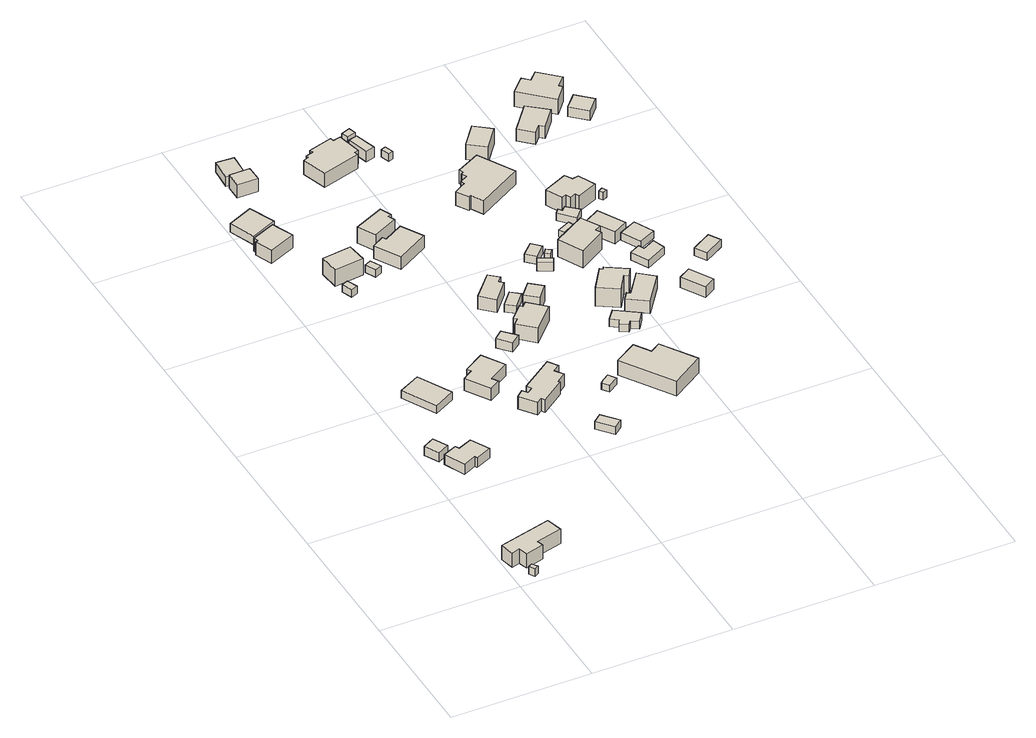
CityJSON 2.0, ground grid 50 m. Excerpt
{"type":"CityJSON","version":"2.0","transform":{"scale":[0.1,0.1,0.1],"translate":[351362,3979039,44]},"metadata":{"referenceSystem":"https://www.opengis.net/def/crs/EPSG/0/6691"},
"CityObjects":{
"building1":{"type":"Building","attributes":{"measuredHeight":3},"geometry":[{"type":"Solid","lod":"1","boundaries":[[[[0,1,2,3]],[[2,4,5,3]],[[1,6,4,2]],[[0,7,6,1]],[[3,5,7,0]],[[4,6,7,5]]]]}]},
"building2":{"type":"Building","attributes":{"measuredHeight":8},"geometry":[{"type":"Solid","lod":"1","boundaries":[[[[8,9,10,11,12,13,14,15]],[[14,16,17,15]],[[13,18,16,14]],[[12,19,18,13]],[[11,20,19,12]],[[10,21,20,11]],[[9,22,21,10]],[[8,23,22,9]],[[15,17,23,8]],[[16,18,19,20,21,22,23,17]]]]}]},
"building3":{"type":"Building","attributes":{"measuredHeight":4.3},"geometry":[{"type":"Solid","lod":"1","boundaries":[[[[24,25,26,27]],[[26,28,29,27]],[[25,30,28,26]],[[24,31,30,25]],[[27,29,31,24]],[[28,30,31,29]]]]}]},
"building4":{"type":"Building","attributes":{"measuredHeight":5},"geometry":[{"type":"Solid","lod":"1","boundaries":[[[[32,33,34,35,36,37,38,39]],[[38,40,41,39]],[[37,42,40,38]],[[36,43,42,37]],[[35,44,43,36]],[[34,45,44,35]],[[33,46,45,34]],[[32,47,46,33]],[[39,41,47,32]],[[40,42,43,44,45,46,47,41]]]]}]},
"building5":{"type":"Building","attributes":{"measuredHeight":3.4},"geometry":[{"type":"Solid","lod":"1","boundaries":[[[[48,49,50,51]],[[50,52,53,51]],[[49,54,52,50]],[[48,55,54,49]],[[51,53,55,48]],[[52,54,55,53]]]]}]},
"building6":{"type":"Building","attributes":{"measuredHeight":7.3},"geometry":[{"type":"Solid","lod":"1","boundaries":[[[[56,57,58,59,60,61]],[[60,62,63,61]],[[59,64,62,60]],[[58,65,64,59]],[[57,66,65,58]],[[56,67,66,57]],[[61,63,67,56]],[[62,64,65,66,67,63]]]]}]},
"building7":{"type":"Building","attributes":{"measuredHeight":6.6},"geometry":[{"type":"Solid","lod":"1","boundaries":[[[[68,69,70,71,72,73,74,75]],[[74,76,77,75]],[[73,78,76,74]],[[72,79,78,73]],[[71,80,79,72]],[[70,81,80,71]],[[69,82,81,70]],[[68,83,82,69]],[[75,77,83,68]],[[76,78,79,80,81,82,83,77]]]]}]},
"building8":{"type":"Building","attributes":{"measuredHeight":4},"geometry":[{"type":"Solid","lod":"1","boundaries":[[[[84,85,86,87]],[[86,88,89,87]],[[85,90,88,86]],[[84,91,90,85]],[[87,89,91,84]],[[88,90,91,89]]]]}]},
"building9":{"type":"Building","attributes":{"measuredHeight":3},"geometry":[{"type":"Solid","lod":"1","boundaries":[[[[92,93,94,95]],[[94,96,97,95]],[[93,98,96,94]],[[92,99,98,93]],[[95,97,99,92]],[[96,98,99,97]]]]}]},
"building10":{"type":"Building","attributes":{"measuredHeight":8},"geometry":[{"type":"Solid","lod":"1","boundaries":[[[[100,101,102,103]],[[102,104,105,103]],[[101,106,104,102]],[[100,107,106,101]],[[103,105,107,100]],[[104,106,107,105]]]]}]},
"building11":{"type":"Building","attributes":{"measuredHeight":6},"geometry":[{"type":"Solid","lod":"1","boundaries":[[[[108,109,110,111,112,113,114,115,116,117,118,119,120,121]],[[120,122,123,121]],[[119,124,122,120]],[[118,125,124,119]],[[117,126,125,118]],[[116,127,126,117]],[[115,128,127,116]],[[114,129,128,115]],[[113,130,129,114]],[[112,131,130,113]],[[111,132,131,112]],[[110,133,132,111]],[[109,134,133,110]],[[108,135,134,109]],[[121,123,135,108]],[[122,124,125,126,127,128,129,130,131,132,133,134,135,123]]]]}]},
"building12":{"type":"Building","attributes":{"measuredHeight":3},"geometry":[{"type":"Solid","lod":"1","boundaries":[[[[136,137,138,139]],[[138,140,141,139]],[[137,142,140,138]],[[136,143,142,137]],[[139,141,143,136]],[[140,142,143,141]]]]}]},
"building13":{"type":"Building","attributes":{"measuredHeight":5.4},"geometry":[{"type":"Solid","lod":"1","boundaries":[[[[144,145,146,147]],[[146,148,149,147]],[[145,150,148,146]],[[144,151,150,145]],[[147,149,151,144]],[[148,150,151,149]]]]}]},
"building14":{"type":"Building","attributes":{"measuredHeight":3},"geometry":[{"type":"Solid","lod":"1","boundaries":[[[[152,153,154,155]],[[154,156,157,155]],[[153,158,156,154]],[[152,159,158,153]],[[155,157,159,152]],[[156,158,159,157]]]]}]},
"building15":{"type":"Building","attributes":{"measuredHeight":3.8},"geometry":[{"type":"Solid","lod":"1","boundaries":[[[[160,161,162,163]],[[162,164,165,163]],[[161,166,164,162]],[[160,167,166,161]],[[163,165,167,160]],[[164,166,167,165]]]]}]},
"building16":{"type":"Building","attributes":{"measuredHeight":3.7},"geometry":[{"type":"Solid","lod":"1","boundaries":[[[[168,169,170,171]],[[170,172,173,171]],[[169,174,172,170]],[[168,175,174,169]],[[171,173,175,168]],[[172,174,175,173]]]]}]},
"building17":{"type":"Building","attributes":{"measuredHeight":7.2},"geometry":[{"type":"Solid","lod":"1","boundaries":[[[[176,177,178,179,180,181]],[[180,182,183,181]],[[179,184,182,180]],[[178,185,184,179]],[[177,186,185,178]],[[176,187,186,177]],[[181,183,187,176]],[[182,184,185,186,187,183]]]]}]},
"building18":{"type":"Building","attributes":{"measuredHeight":8.1},"geometry":[{"type":"Solid","lod":"1","boundaries":[[[[188,189,190,191,192,193]],[[192,194,195,193]],[[191,196,194,192]],[[190,197,196,191]],[[189,198,197,190]],[[188,199,198,189]],[[193,195,199,188]],[[194,196,197,198,199,195]]]]}]},
"building19":{"type":"Building","attributes":{"measuredHeight":2.6},"geometry":[{"type":"Solid","lod":"1","boundaries":[[[[200,201,202,203,204]],[[203,205,206,204]],[[202,207,205,203]],[[201,208,207,202]],[[200,209,208,201]],[[204,206,209,200]],[[205,207,208,209,206]]]]}]},
"building20":{"type":"Building","attributes":{"measuredHeight":8},"geometry":[{"type":"Solid","lod":"1","boundaries":[[[[210,211,212,213,214,215,216,217]],[[216,218,219,217]],[[215,220,218,216]],[[214,221,220,215]],[[213,222,221,214]],[[212,223,222,213]],[[211,224,223,212]],[[210,225,224,211]],[[217,219,225,210]],[[218,220,221,222,223,224,225,219]]]]}]},
"building21":{"type":"Building","attributes":{"measuredHeight":7},"geometry":[{"type":"Solid","lod":"1","boundaries":[[[[226,227,228,229,230,231]],[[230,232,233,231]],[[229,234,232,230]],[[228,235,234,229]],[[227,236,235,228]],[[226,237,236,227]],[[231,233,237,226]],[[232,234,235,236,237,233]]]]}]},
"building22":{"type":"Building","attributes":{"measuredHeight":3},"geometry":[{"type":"Solid","lod":"1","boundaries":[[[[238,239,240,241]],[[240,242,243,241]],[[239,244,242,240]],[[238,245,244,239]],[[241,243,245,238]],[[242,244,245,243]]]]}]},
"building23":{"type":"Building","attributes":{"measuredHeight":6},"geometry":[{"type":"Solid","lod":"1","boundaries":[[[[246,247,248,249]],[[248,250,251,249]],[[247,252,250,248]],[[246,253,252,247]],[[249,251,253,246]],[[250,252,253,251]]]]}]},
"building24":{"type":"Building","attributes":{"measuredHeight":8.4},"geometry":[{"type":"Solid","lod":"1","boundaries":[[[[254,255,256,257,258,259,260,261,262,263,264,265]],[[264,266,267,265]],[[263,268,266,264]],[[262,269,268,263]],[[261,270,269,262]],[[260,271,270,261]],[[259,272,271,260]],[[258,273,272,259]],[[257,274,273,258]],[[256,275,274,257]],[[255,276,275,256]],[[254,277,276,255]],[[265,267,277,254]],[[266,268,269,270,271,272,273,274,275,276,277,267]]]]}]},
"building25":{"type":"Building","attributes":{"measuredHeight":8.5},"geometry":[{"type":"Solid","lod":"1","boundaries":[[[[278,279,280,281,282,283]],[[282,284,285,283]],[[281,286,284,282]],[[280,287,286,281]],[[279,288,287,280]],[[278,289,288,279]],[[283,285,289,278]],[[284,286,287,288,289,285]]]]}]},
"building26":{"type":"Building","attributes":{"measuredHeight":5.2},"geometry":[{"type":"Solid","lod":"1","boundaries":[[[[290,291,292,293]],[[292,294,295,293]],[[291,296,294,292]],[[290,297,296,291]],[[293,295,297,290]],[[294,296,297,295]]]]}]},
"building27":{"type":"Building","attributes":{"measuredHeight":3},"geometry":[{"type":"Solid","lod":"1","boundaries":[[[[298,299,300,301,302,303,304,305]],[[304,306,307,305]],[[303,308,306,304]],[[302,309,308,303]],[[301,310,309,302]],[[300,311,310,301]],[[299,312,311,300]],[[298,313,312,299]],[[305,307,313,298]],[[306,308,309,310,311,312,313,307]]]]}]},
"building28":{"type":"Building","attributes":{"measuredHeight":3.5},"geometry":[{"type":"Solid","lod":"1","boundaries":[[[[314,315,316,317]],[[316,318,319,317]],[[315,320,318,316]],[[314,321,320,315]],[[317,319,321,314]],[[318,320,321,319]]]]}]},
"building29":{"type":"Building","attributes":{"measuredHeight":3},"geometry":[{"type":"Solid","lod":"1","boundaries":[[[[322,323,324,325]],[[324,326,327,325]],[[323,328,326,324]],[[322,329,328,323]],[[325,327,329,322]],[[326,328,329,327]]]]}]},
"building30":{"type":"Building","attributes":{"measuredHeight":3},"geometry":[{"type":"Solid","lod":"1","boundaries":[[[[330,331,332,333]],[[332,334,335,333]],[[331,336,334,332]],[[330,337,336,331]],[[333,335,337,330]],[[334,336,337,335]]]]}]},
"building31":{"type":"Building","attributes":{"measuredHeight":3},"geometry":[{"type":"Solid","lod":"1","boundaries":[[[[338,339,340,341]],[[340,342,343,341]],[[339,344,342,340]],[[338,345,344,339]],[[341,343,345,338]],[[342,344,345,343]]]]}]},
"building32":{"type":"Building","attributes":{"measuredHeight":3},"geometry":[{"type":"Solid","lod":"1","boundaries":[[[[346,347,348,349]],[[348,350,351,349]],[[347,352,350,348]],[[346,353,352,347]],[[349,351,353,346]],[[350,352,353,351]]]]}]},
"building33":{"type":"Building","attributes":{"measuredHeight":7.4},"geometry":[{"type":"Solid","lod":"1","boundaries":[[[[354,355,356,357,358,359,360,361]],[[360,362,363,361]],[[359,364,362,360]],[[358,365,364,359]],[[357,366,365,358]],[[356,367,366,357]],[[355,368,367,356]],[[354,369,368,355]],[[361,363,369,354]],[[362,364,365,366,367,368,369,363]]]]}]},
"building34":{"type":"Building","attributes":{"measuredHeight":7},"geometry":[{"type":"Solid","lod":"1","boundaries":[[[[370,371,372,373,374,375]],[[374,376,377,375]],[[373,378,376,374]],[[372,379,378,373]],[[371,380,379,372]],[[370,381,380,371]],[[375,377,381,370]],[[376,378,379,380,381,377]]]]}]},
"building35":{"type":"Building","attributes":{"measuredHeight":7.4},"geometry":[{"type":"Solid","lod":"1","boundaries":[[[[382,383,384,385,386,387,388,389,390,391,392,393]],[[392,394,395,393]],[[391,396,394,392]],[[390,397,396,391]],[[389,398,397,390]],[[388,399,398,389]],[[387,400,399,388]],[[386,401,400,387]],[[385,402,401,386]],[[384,403,402,385]],[[383,404,403,384]],[[382,405,404,383]],[[393,395,405,382]],[[394,396,397,398,399,400,401,402,403,404,405,395]]]]}]},
"building36":{"type":"Building","attributes":{"measuredHeight":7.8},"geometry":[{"type":"Solid","lod":"1","boundaries":[[[[406,407,408,409,410,411]],[[410,412,413,411]],[[409,414,412,410]],[[408,415,414,409]],[[407,416,415,408]],[[406,417,416,407]],[[411,413,417,406]],[[412,414,415,416,417,413]]]]}]},
"building37":{"type":"Building","attributes":{"measuredHeight":2.7},"geometry":[{"type":"Solid","lod":"1","boundaries":[[[[418,419,420,421]],[[420,422,423,421]],[[419,424,422,420]],[[418,425,424,419]],[[421,423,425,418]],[[422,424,425,423]]]]}]},
"building38":{"type":"Building","attributes":{"measuredHeight":3},"geometry":[{"type":"Solid","lod":"1","boundaries":[[[[426,427,428,429,430,431]],[[430,432,433,431]],[[429,434,432,430]],[[428,435,434,429]],[[427,436,435,428]],[[426,437,436,427]],[[431,433,437,426]],[[432,434,435,436,437,433]]]]}]},
"building39":{"type":"Building","attributes":{"measuredHeight":7.8},"geometry":[{"type":"Solid","lod":"1","boundaries":[[[[438,439,440,441]],[[440,442,443,441]],[[439,444,442,440]],[[438,445,444,439]],[[441,443,445,438]],[[442,444,445,443]]]]}]},
"building40":{"type":"Building","attributes":{"measuredHeight":5.3},"geometry":[{"type":"Solid","lod":"1","boundaries":[[[[446,447,448,449]],[[448,450,451,449]],[[447,452,450,448]],[[446,453,452,447]],[[449,451,453,446]],[[450,452,453,451]]]]}]},
"building41":{"type":"Building","attributes":{"measuredHeight":3.4},"geometry":[{"type":"Solid","lod":"1","boundaries":[[[[454,455,456,457,458,459]],[[458,460,461,459]],[[457,462,460,458]],[[456,463,462,457]],[[455,464,463,456]],[[454,465,464,455]],[[459,461,465,454]],[[460,462,463,464,465,461]]]]}]},
"building42":{"type":"Building","attributes":{"measuredHeight":4.3},"geometry":[{"type":"Solid","lod":"1","boundaries":[[[[466,467,468,469]],[[468,470,471,469]],[[467,472,470,468]],[[466,473,472,467]],[[469,471,473,466]],[[470,472,473,471]]]]}]},
"building43":{"type":"Building","attributes":{"measuredHeight":8.5},"geometry":[{"type":"Solid","lod":"1","boundaries":[[[[474,475,476,477,478,479,480,481,482,483]],[[482,484,485,483]],[[481,486,484,482]],[[480,487,486,481]],[[479,488,487,480]],[[478,489,488,479]],[[477,490,489,478]],[[476,491,490,477]],[[475,492,491,476]],[[474,493,492,475]],[[483,485,493,474]],[[484,486,487,488,489,490,491,492,493,485]]]]}]},
"building44":{"type":"Building","attributes":{"measuredHeight":3},"geometry":[{"type":"Solid","lod":"1","boundaries":[[[[494,495,496,497]],[[496,498,499,497]],[[495,500,498,496]],[[494,501,500,495]],[[497,499,501,494]],[[498,500,501,499]]]]}]},
"building45":{"type":"Building","attributes":{"measuredHeight":3},"geometry":[{"type":"Solid","lod":"1","boundaries":[[[[502,503,504,505]],[[504,506,507,505]],[[503,508,506,504]],[[502,509,508,503]],[[505,507,509,502]],[[506,508,509,507]]]]}]},
"building46":{"type":"Building","attributes":{"measuredHeight":3.1},"geometry":[{"type":"Solid","lod":"1","boundaries":[[[[510,511,512,513]],[[512,514,515,513]],[[511,516,514,512]],[[510,517,516,511]],[[513,515,517,510]],[[514,516,517,515]]]]}]},
"building47":{"type":"Building","attributes":{"measuredHeight":6.4},"geometry":[{"type":"Solid","lod":"1","boundaries":[[[[518,519,520,521,522,523]],[[522,524,525,523]],[[521,526,524,522]],[[520,527,526,521]],[[519,528,527,520]],[[518,529,528,519]],[[523,525,529,518]],[[524,526,527,528,529,525]]]]}]},
"building48":{"type":"Building","attributes":{"measuredHeight":7.9},"geometry":[{"type":"Solid","lod":"1","boundaries":[[[[530,531,532,533,534,535,536,537]],[[536,538,539,537]],[[535,540,538,536]],[[534,541,540,535]],[[533,542,541,534]],[[532,543,542,533]],[[531,544,543,532]],[[530,545,544,531]],[[537,539,545,530]],[[538,540,541,542,543,544,545,539]]]]}]},
"building49":{"type":"Building","attributes":{"measuredHeight":4.6},"geometry":[{"type":"Solid","lod":"1","boundaries":[[[[546,547,548,549]],[[548,550,551,549]],[[547,552,550,548]],[[546,553,552,547]],[[549,551,553,546]],[[550,552,553,551]]]]}]}
},
"vertices":[
[60,36,20],[72,16,20],[57,7,20],[45,27,20],[57,7,50],[45,27,50],[72,16,50],[60,36,50],
[191,184,18],[207,125,18],[114,100,18],[120,79,18],[54,60,18],[44,93,18],[15,83,18],[3,135,18],[15,83,75],[3,135,75],[44,93,75],[54,60,75],[120,79,75],[114,100,75],[207,125,75],[191,184,75],
[26,720,21],[67,742,21],[94,691,21],[53,669,21],[94,691,57],[53,669,57],[67,742,57],[26,720,57],
[169,680,21],[204,613,21],[146,588,21],[142,597,21],[95,575,21],[62,650,21],[111,672,21],[119,658,21],[111,672,60],[119,658,60],[62,650,60],[95,575,60],[142,597,60],[146,588,60],[204,613,60],[169,680,60],
[159,894,20],[95,1016,20],[171,1056,20],[235,935,20],[171,1056,51],[235,935,51],[95,1016,51],[159,894,51],
[43,1819,19],[18,1880,19],[27,1885,19],[22,1901,19],[106,1937,19],[139,1860,19],[106,1937,71],[139,1860,71],[22,1901,71],[27,1885,71],[18,1880,71],[43,1819,71],
[391,1046,20],[440,968,20],[368,922,20],[381,901,20],[343,877,20],[290,962,20],[327,986,20],[318,1000,20],[327,986,67],[318,1000,67],[290,962,67],[343,877,67],[381,901,67],[368,922,67],[440,968,67],[391,1046,67],
[91,2065,17],[130,1973,17],[38,1933,17],[1,2025,17],[38,1933,51],[1,2025,51],[130,1973,51],[91,2065,51],
[199,1597,19],[214,1559,19],[191,1550,19],[176,1588,19],[191,1550,49],[176,1588,49],[214,1559,49],[199,1597,49],
[274,1636,20],[169,1623,20],[161,1695,20],[265,1708,20],[161,1695,85],[265,1708,85],[169,1623,85],[274,1636,85],
[561,917,21],[584,882,21],[559,865,21],[580,836,21],[546,811,21],[550,805,21],[466,743,21],[458,755,21],[440,743,21],[398,799,21],[422,820,21],[436,803,21],[455,816,21],[445,834,21],[455,816,71],[445,834,71],[436,803,71],[422,820,71],[398,799,71],[440,743,71],[458,755,71],[466,743,71],[550,805,71],[546,811,71],[580,836,71],[559,865,71],[584,882,71],[561,917,71],
[601,630,14],[648,576,14],[618,550,14],[571,604,14],[618,550,44],[571,604,44],[648,576,44],[601,630,44],
[173,2228,17],[174,2170,17],[100,2170,17],[100,2228,17],[100,2170,70],[100,2228,70],[174,2170,70],[173,2228,70],
[310,1658,19],[330,1619,19],[305,1607,19],[286,1645,19],[305,1607,48],[286,1645,48],[330,1619,48],[310,1658,48],
[164,2319,15],[160,2240,15],[96,2243,15],[101,2323,15],[96,2243,53],[101,2323,53],[160,2240,53],[164,2319,53],
[509,1139,20],[550,1095,20],[516,1067,20],[478,1112,20],[516,1067,57],[478,1112,57],[550,1095,57],[509,1139,57],
[465,1753,16],[510,1675,16],[396,1610,16],[344,1701,16],[389,1727,16],[396,1714,16],[389,1727,66],[396,1714,66],[344,1701,66],[396,1610,66],[510,1675,66],[465,1753,66],
[459,1805,15],[447,1800,15],[457,1777,15],[367,1732,15],[334,1795,15],[441,1844,15],[334,1795,79],[441,1844,79],[367,1732,79],[457,1777,79],[447,1800,79],[459,1805,79],
[718,804,15],[736,777,15],[699,752,15],[682,776,15],[693,787,15],[682,776,41],[693,787,41],[699,752,41],[736,777,41],[718,804,41],
[691,1160,18],[610,1076,18],[554,1129,18],[572,1148,18],[562,1157,18],[609,1206,18],[618,1198,18],[634,1214,18],[618,1198,77],[634,1214,77],[609,1206,77],[562,1157,77],[572,1148,77],[554,1129,77],[610,1076,77],[691,1160,77],
[629,1376,16],[613,1357,16],[627,1345,16],[566,1275,16],[520,1320,16],[596,1405,16],[520,1320,67],[596,1405,67],[566,1275,67],[627,1345,67],[613,1357,67],[629,1376,67],
[661,1292,17],[618,1242,17],[587,1268,17],[630,1318,17],[587,1268,47],[630,1318,47],[618,1242,47],[661,1292,47],
[727,1260,17],[686,1212,17],[643,1248,17],[684,1296,17],[643,1248,78],[684,1296,78],[686,1212,78],[727,1260,78],
[469,2247,17],[472,2233,17],[499,2240,17],[519,2153,17],[504,2149,17],[508,2134,17],[371,2095,17],[342,2185,17],[362,2192,17],[360,2201,17],[387,2209,17],[383,2222,17],[387,2209,73],[383,2222,73],[360,2201,73],[362,2192,73],[342,2185,73],[371,2095,73],[508,2134,73],[504,2149,73],[519,2153,73],[499,2240,73],[472,2233,73],[469,2247,73],
[847,881,4],[884,824,4],[921,848,4],[1000,725,4],[884,650,4],[767,831,4],[884,650,63],[767,831,63],[1000,725,63],[921,848,63],[884,824,63],[847,881,63],
[581,2164,15],[549,2155,15],[526,2232,15],[558,2241,15],[526,2232,56],[558,2241,56],[549,2155,56],[581,2164,56],
[955,1033,18],[928,995,18],[903,1011,18],[892,997,18],[865,1013,18],[873,1030,18],[848,1049,18],[878,1086,18],[848,1049,48],[878,1086,48],[873,1030,48],[865,1013,48],[892,997,48],[903,1011,48],[928,995,48],[955,1033,48],
[830,1401,19],[820,1382,19],[773,1407,19],[783,1426,19],[773,1407,54],[783,1426,54],[820,1382,54],[830,1401,54],
[561,2299,13],[570,2274,13],[538,2263,13],[529,2287,13],[538,2263,43],[529,2287,43],[570,2274,43],[561,2299,43],
[830,1476,19],[790,1436,19],[759,1466,19],[800,1507,19],[759,1466,50],[800,1507,50],[790,1436,50],[830,1476,50],
[620,2163,14],[631,2132,14],[613,2126,14],[603,2157,14],[613,2126,44],[603,2157,44],[631,2132,44],[620,2163,44],
[848,1448,19],[834,1429,19],[817,1443,19],[831,1461,19],[817,1443,49],[831,1461,49],[834,1429,49],[848,1448,49],
[999,1199,19],[978,1166,19],[963,1176,19],[925,1118,19],[856,1161,19],[911,1243,19],[921,1236,19],[926,1245,19],[921,1236,93],[926,1245,93],[911,1243,93],[856,1161,93],[925,1118,93],[963,1176,93],[978,1166,93],[999,1199,93],
[928,1098,17],[947,1124,17],[958,1116,17],[1020,1201,17],[1072,1157,17],[995,1052,17],[1072,1157,67],[995,1052,67],[1020,1201,67],[958,1116,67],[947,1124,67],[928,1098,67],
[844,1966,15],[917,1837,15],[758,1746,15],[734,1790,15],[725,1785,15],[699,1828,15],[743,1854,15],[737,1868,15],[766,1883,15],[757,1901,15],[766,1906,15],[759,1922,15],[766,1906,69],[759,1922,69],[757,1901,69],[766,1883,69],[737,1868,69],[743,1854,69],[699,1828,69],[725,1785,69],[734,1790,69],[758,1746,69],[917,1837,69],[844,1966,69],
[981,1512,17],[1018,1447,17],[996,1434,17],[1008,1415,17],[911,1355,17],[866,1444,17],[911,1355,85],[866,1444,85],[1008,1415,85],[996,1434,85],[1018,1447,85],[981,1512,85],
[962,1557,17],[969,1538,17],[926,1515,17],[915,1535,17],[926,1515,44],[915,1535,44],[969,1538,44],[962,1557,44],
[1026,1594,17],[993,1559,17],[946,1612,17],[960,1628,17],[970,1616,17],[985,1630,17],[970,1616,47],[985,1630,47],[960,1628,47],[946,1612,47],[993,1559,47],[1026,1594,47],
[950,2053,16],[890,1977,16],[833,2022,16],[893,2098,16],[833,2022,77],[893,2098,77],[890,1977,77],[950,2053,77],
[1059,1424,14],[1006,1518,14],[1059,1547,14],[1111,1453,14],[1059,1547,62],[1111,1453,62],[1006,1518,62],[1059,1424,62],
[1172,1304,15],[1097,1265,15],[1065,1328,15],[1103,1347,15],[1113,1327,15],[1157,1350,15],[1113,1327,45],[1157,1350,45],[1103,1347,45],[1065,1328,45],[1097,1265,45],[1172,1304,45],
[1185,1158,12],[1232,1076,12],[1190,1051,12],[1142,1133,12],[1190,1051,55],[1142,1133,55],[1232,1076,55],[1185,1158,55],
[1038,1736,17],[1054,1709,17],[1076,1714,17],[1104,1653,17],[1032,1620,17],[1025,1636,17],[1005,1626,17],[996,1645,17],[980,1637,17],[952,1697,17],[980,1637,79],[952,1697,79],[996,1645,79],[1005,1626,79],[1025,1636,79],[1032,1620,79],[1104,1653,79],[1076,1714,79],[1054,1709,79],[1038,1736,79],
[1146,1463,15],[1180,1394,15],[1118,1363,15],[1083,1432,15],[1118,1363,45],[1083,1432,45],[1180,1394,45],[1146,1463,45],
[1134,1664,15],[1143,1649,15],[1127,1640,15],[1118,1655,15],[1127,1640,45],[1118,1655,45],[1143,1649,45],[1134,1664,45],
[1327,1303,10],[1352,1262,10],[1282,1221,10],[1257,1262,10],[1282,1221,41],[1257,1262,41],[1352,1262,41],[1327,1303,41],
[1164,2075,15],[1107,2007,15],[1091,2021,15],[1067,1993,15],[1020,2037,15],[1096,2131,15],[1020,2037,63],[1096,2131,63],[1067,1993,63],[1091,2021,63],[1107,2007,63],[1164,2075,63],
[1268,2197,12],[1235,2163,12],[1245,2153,12],[1200,2100,12],[1096,2201,12],[1146,2252,12],[1170,2230,12],[1200,2261,12],[1170,2230,72],[1200,2261,72],[1146,2252,72],[1096,2201,72],[1200,2100,72],[1245,2153,72],[1235,2163,72],[1268,2197,72],
[1221,2075,15],[1266,2123,15],[1320,2073,15],[1276,2025,15],[1320,2073,53],[1276,2025,53],[1266,2123,53],[1221,2075,53]
]}
